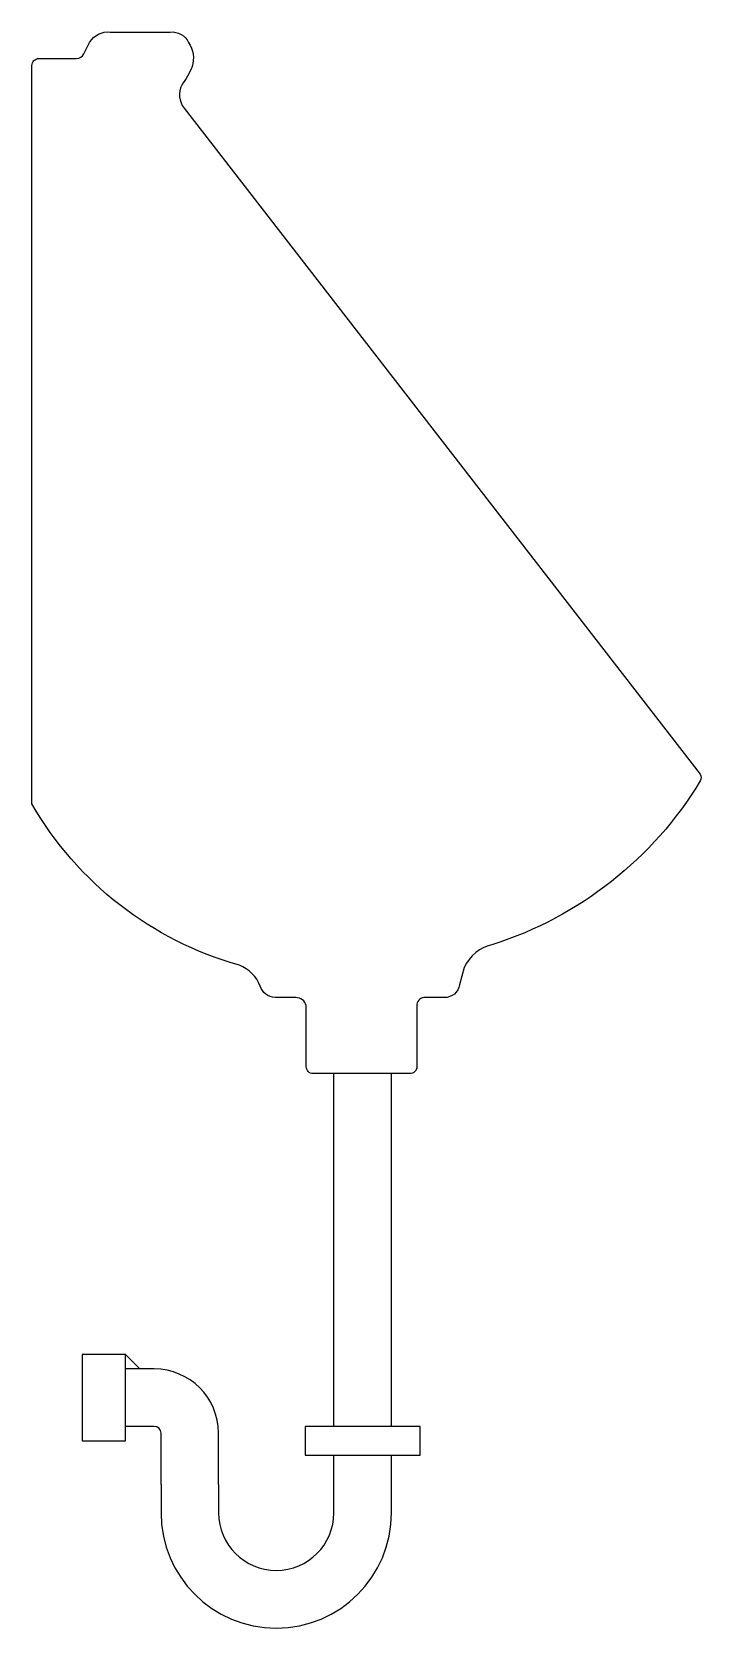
# Model space of a CAD drawing. Header units: millimetres. Extents: x -2968.004 to -2967.714, y 2970.176 to 2970.869.
import ezdxf

# ---------------------------------------------------------------- set-up
doc = ezdxf.new("R2010")
doc.units = ezdxf.units.MM
doc.header["$LTSCALE"] = 10
doc.layers.add('banheiro_louças', color=2, linetype='Continuous')

msp = doc.modelspace()

# ---------------------------------------------------------------- linework, layer by layer
at = {"layer": 'banheiro_louças'}
for p, q in [((-2967.87292, 2970.26349), (-2967.87292, 2970.41661)), ((-2967.84792, 2970.26349), (-2967.84792, 2970.41661)), ((-2967.96333, 2970.29474), (-2967.98208, 2970.29474)), ((-2967.98208, 2970.29474), (-2967.98208, 2970.25724)), ((-2967.96333, 2970.25724), (-2967.96333, 2970.29474)), ((-2967.95708, 2970.28849), (-2967.96333, 2970.29474)), ((-2967.95083, 2970.28849), (-2967.96333, 2970.28849)), ((-2967.95083, 2970.26349), (-2967.96333, 2970.26349)), ((-2967.83542, 2970.26349), (-2967.88542, 2970.26349)), ((-2967.88542, 2970.26349), (-2967.88542, 2970.25099)), ((-2967.83542, 2970.25099), (-2967.83542, 2970.26349)), ((-2967.98208, 2970.25724), (-2967.96333, 2970.25724)), ((-2967.94791, 2970.23827), (-2967.94791, 2970.26057)), ((-2967.92297, 2970.23827), (-2967.92297, 2970.26057)), ((-2967.88542, 2970.25099), (-2967.83542, 2970.25099)), ((-2967.87292, 2970.22599), (-2967.87292, 2970.25099)), ((-2967.84792, 2970.22599), (-2967.84792, 2970.25099)), ((-2967.94791, 2970.23827), (-2967.94792, 2970.22599)), ((-2967.92297, 2970.23827), (-2967.92292, 2970.22599))]:
    msp.add_line(p, q, dxfattribs=at)
msp.add_lwpolyline([(-2968.00392, 2970.53361), (-2968.00392, 2970.85411, -0.414214), (-2968.00092, 2970.85711), (-2967.98492, 2970.85711, -0.008023), (-2967.98452, 2970.85712, 0.270364), (-2967.98142, 2970.85911), (-2967.97892, 2970.86411, -0.284569), (-2967.96992, 2970.86861), (-2967.94392, 2970.86861, -0.305963), (-2967.93592, 2970.86411, -0.224182), (-2967.93442, 2970.85361, -0.060039), (-2967.93892, 2970.84561, 0.287764), (-2967.93792, 2970.83561), (-2967.71392, 2970.54661, -0.217428), (-2967.71392, 2970.54361, -0.180419), (-2967.80392, 2970.47261, 0.240364), (-2967.81642, 2970.46261), (-2967.81842, 2970.45511, -0.377003), (-2967.82492, 2970.44961), (-2967.83392, 2970.44961, 0.40331), (-2967.83692, 2970.44611), (-2967.83692, 2970.41961, -0.414214), (-2967.83992, 2970.41661), (-2967.88192, 2970.41661, -0.414214), (-2967.88492, 2970.41961), (-2967.88492, 2970.44611, 0.347014), (-2967.88942, 2970.44961), (-2967.89842, 2970.44961, -0.319633), (-2967.90492, 2970.45461, 0.213298), (-2967.91392, 2970.46361, -0.195773)], format="xyb", close=True, dxfattribs=at)
for centre, radius, start, end in [((-2967.95083, 2970.26057), 0.02786, 0, 90), ((-2967.95083, 2970.26057), 0.00292, 0, 90), ((-2967.89792, 2970.22599), 0.05, 180, 0), ((-2967.89792, 2970.22599), 0.025, 180, 0)]:
    msp.add_arc(centre, radius, start, end, dxfattribs=at)

doc.saveas('drawing.dxf')
